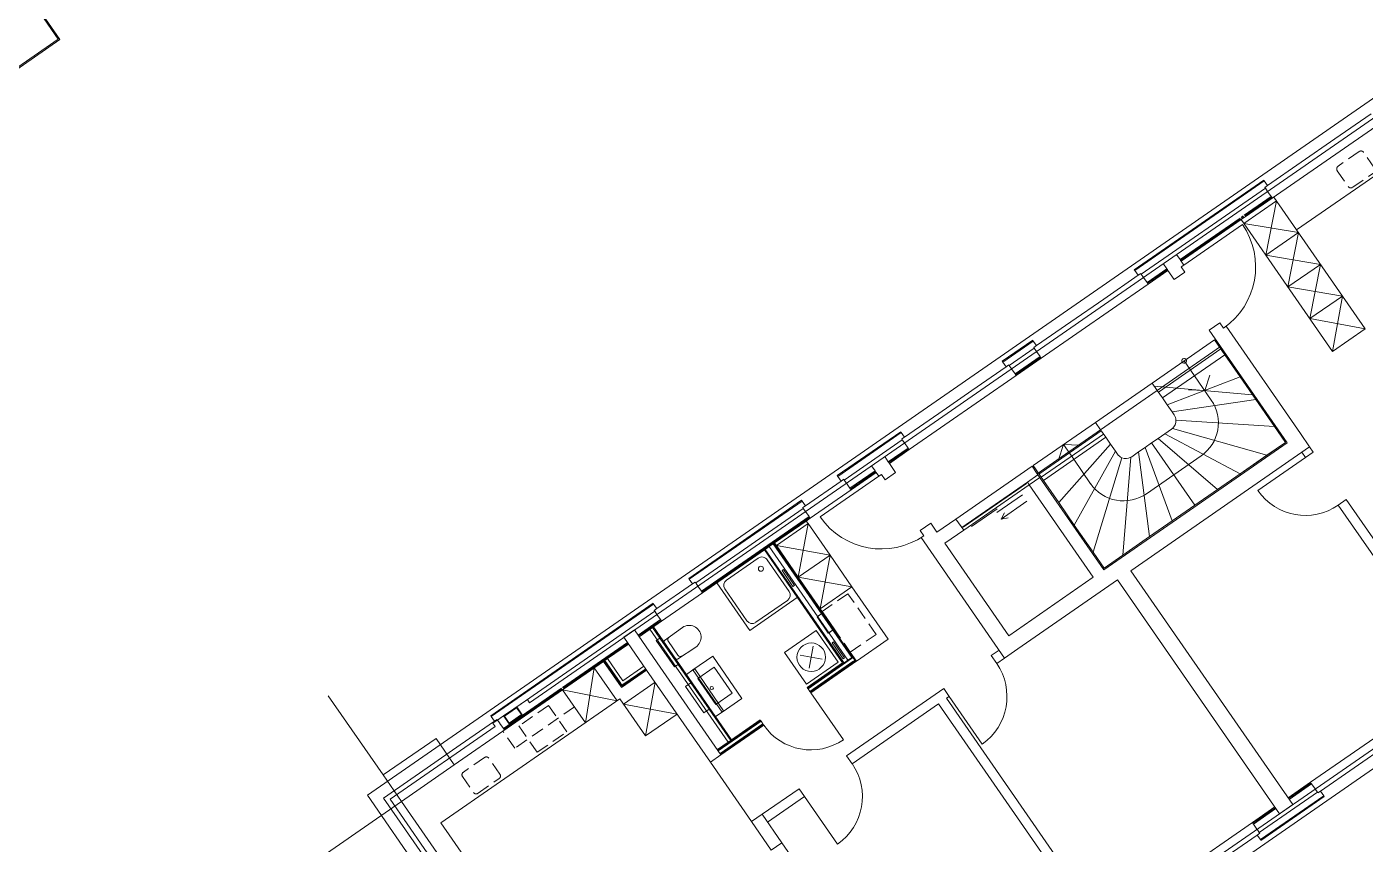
# Model space of a CAD drawing. Header units: metres. Extents: x 2747624 to 2747775, y 1250135 to 1250307.
# Drawn here: x 2747670.66 to 2747691.49, y 1250228.88 to 1250241.6 of the extents above; entities that cross this region are included whole.
import ezdxf

# ---------------------------------------------------------------- set-up
doc = ezdxf.new("R2010")
doc.units = ezdxf.units.M
doc.header["$MEASUREMENT"] = 0
doc.linetypes.add('Strich 2_1mm', pattern=[0.3, 0.2, -0.1])
doc.linetypes.add('Strichpunkt 3_1_1mm Achsen', pattern=[0.5, 0.3, -0.1, 0, -0.1])
doc.layers.add('nichttragend', color=7, linetype='Continuous')
doc.layers.add('tragend', color=7, linetype='Continuous')

# ---------------------------------------------------------------- blocks, each defined once
blk = doc.blocks.new('dfghdgh')
at = {"layer": 'nichttragend', "color": 252, "linetype": 'Continuous', "lineweight": 0}
for p, q in [((2746671.169, 1250241.404), (2746670.653, 1250242.148)), ((2746671.141, 1250241.409), (2746670.864, 1250241.808)), ((2746667.001, 1250238.517), (2746671.169, 1250241.404)), ((2746667.006, 1250238.545), (2746671.141, 1250241.409)), ((2746687.849, 1250237.884), (2746692.252, 1250240.935)), ((2746692.188, 1250240.581), (2746678.478, 1250231.084)), ((2746692.155, 1250240.404), (2746690.039, 1250238.937)), ((2746691.578, 1250240.25), (2746691.013, 1250239.858)), ((2746691.013, 1250239.858), (2746690.489, 1250239.495)), ((2746690.419, 1250238.441), (2746691.998, 1250239.534)), ((2746690.489, 1250239.495), (2746689.965, 1250239.132)), ((2746689.906, 1250239.216), (2746689.915, 1250239.204)), ((2746689.915, 1250239.204), (2746689.965, 1250239.132)), ((2746689.965, 1250239.132), (2746689.924, 1250239.103)), ((2746689.924, 1250239.103), (2746689.932, 1250239.091)), ((2746690.106, 1250238.893), (2746689.597, 1250238.54)), ((2746689.932, 1250239.091), (2746689.966, 1250239.042)), ((2746690.106, 1250238.893), (2746689.939, 1250238.047)), ((2746689.966, 1250239.042), (2746689.967, 1250239.041)), ((2746689.967, 1250239.041), (2746690.022, 1250238.962)), ((2746690.022, 1250238.962), (2746690.03, 1250238.95)), ((2746690.03, 1250238.95), (2746690.039, 1250238.937)), ((2746690.419, 1250238.441), (2746690.063, 1250238.954)), ((2746688.661, 1250237.896), (2746689.574, 1250238.529)), ((2746689.57, 1250238.613), (2746689.554, 1250238.602)), ((2746689.554, 1250238.602), (2746690.975, 1250236.552)), ((2746689.597, 1250238.54), (2746690.448, 1250238.4)), ((2746689.619, 1250238.647), (2746689.604, 1250238.636)), ((2746689.939, 1250238.047), (2746690.448, 1250238.4)), ((2746690.448, 1250238.4), (2746690.28, 1250237.554)), ((2746691.483, 1250236.904), (2746690.419, 1250238.441)), ((2746675.954, 1250229.646), (2746687.849, 1250237.884)), ((2746688.62, 1250237.868), (2746688.661, 1250237.896)), ((2746688.677, 1250237.786), (2746688.62, 1250237.868)), ((2746689.939, 1250238.047), (2746690.789, 1250237.906)), ((2746690.28, 1250237.554), (2746690.789, 1250237.906)), ((2746690.789, 1250237.906), (2746690.622, 1250237.061)), ((2746687.416, 1250237.367), (2746687.951, 1250237.737)), ((2746687.892, 1250237.821), (2746687.901, 1250237.809)), ((2746687.901, 1250237.809), (2746687.951, 1250237.737)), ((2746687.951, 1250237.737), (2746687.992, 1250237.765)), ((2746687.992, 1250237.765), (2746688, 1250237.753)), ((2746688, 1250237.753), (2746688.034, 1250237.704)), ((2746688.034, 1250237.704), (2746688.035, 1250237.703)), ((2746688.035, 1250237.703), (2746688.09, 1250237.624)), ((2746688.513, 1250237.672), (2746688.677, 1250237.786)), ((2746686.442, 1250236.446), (2746688.107, 1250237.599)), ((2746688.09, 1250237.624), (2746688.098, 1250237.611)), ((2746688.098, 1250237.611), (2746688.107, 1250237.599)), ((2746690.28, 1250237.554), (2746691.131, 1250237.413)), ((2746686.903, 1250237.011), (2746687.416, 1250237.367)), ((2746691.131, 1250237.413), (2746690.622, 1250237.061)), ((2746691.131, 1250237.413), (2746690.975, 1250236.552)), ((2746686.368, 1250236.641), (2746686.903, 1250237.011)), ((2746690.622, 1250237.061), (2746691.483, 1250236.904)), ((2746689.059, 1250236.883), (2746689.224, 1250236.997)), ((2746689.224, 1250236.997), (2746689.281, 1250236.914)), ((2746689.281, 1250236.914), (2746689.322, 1250236.943)), ((2746690.975, 1250236.552), (2746691.483, 1250236.904)), ((2746686.31, 1250236.725), (2746686.318, 1250236.713)), ((2746686.318, 1250236.713), (2746686.368, 1250236.641)), ((2746686.368, 1250236.641), (2746686.327, 1250236.612)), ((2746686.327, 1250236.612), (2746686.335, 1250236.6)), ((2746686.335, 1250236.6), (2746686.37, 1250236.551)), ((2746689.236, 1250236.627), (2746686.38, 1250234.648)), ((2746689.14, 1250236.731), (2746688.17, 1250236.059)), ((2746689.3, 1250236.5), (2746689.14, 1250236.731)), ((2746690.273, 1250235.131), (2746689.236, 1250236.627)), ((2746685.837, 1250236.398), (2746685.846, 1250236.386)), ((2746685.846, 1250236.386), (2746685.896, 1250236.313)), ((2746686.37, 1250236.551), (2746686.37, 1250236.55)), ((2746686.37, 1250236.55), (2746686.425, 1250236.471)), ((2746686.425, 1250236.471), (2746686.434, 1250236.458)), ((2746686.434, 1250236.458), (2746686.442, 1250236.446)), ((2746688.268, 1250235.918), (2746689.238, 1250236.59)), ((2746689.3, 1250236.5), (2746688.33, 1250235.828)), ((2746688.668, 1250236.403), (2746688.827, 1250236.173)), ((2746689.539, 1250236.155), (2746689.3, 1250236.5)), ((2746686.052, 1250236.176), (2746684.387, 1250235.023)), ((2746685.896, 1250236.313), (2746685.361, 1250235.943)), ((2746685.896, 1250236.313), (2746685.937, 1250236.342)), ((2746685.937, 1250236.342), (2746685.945, 1250236.33)), ((2746685.945, 1250236.33), (2746685.979, 1250236.28)), ((2746685.979, 1250236.28), (2746685.98, 1250236.279)), ((2746685.98, 1250236.279), (2746686.035, 1250236.2)), ((2746686.035, 1250236.2), (2746686.043, 1250236.188)), ((2746686.043, 1250236.188), (2746686.052, 1250236.176)), ((2746688.987, 1250235.943), (2746689.066, 1250236.18)), ((2746688.17, 1250236.059), (2746687.287, 1250235.447)), ((2746688.25, 1250235.944), (2746688.17, 1250236.059)), ((2746689.731, 1250235.877), (2746688.203, 1250236.012)), ((2746689.539, 1250236.155), (2746688.405, 1250235.72)), ((2746688.827, 1250236.173), (2746689.089, 1250235.795)), ((2746689.782, 1250235.804), (2746689.539, 1250236.155)), ((2746685.361, 1250235.943), (2746684.848, 1250235.587)), ((2746687.366, 1250235.331), (2746688.25, 1250235.944)), ((2746688.25, 1250235.944), (2746688.33, 1250235.828)), ((2746688.33, 1250235.828), (2746688.405, 1250235.72)), ((2746689.782, 1250235.804), (2746688.481, 1250235.611)), ((2746688.737, 1250235.953), (2746688.987, 1250235.943)), ((2746690.075, 1250235.382), (2746689.782, 1250235.804)), ((2746684.848, 1250235.587), (2746684.313, 1250235.217)), ((2746688.405, 1250235.72), (2746688.481, 1250235.611)), ((2746688.481, 1250235.611), (2746688.512, 1250235.565)), ((2746687.287, 1250235.447), (2746686.317, 1250234.775)), ((2746687.287, 1250235.447), (2746687.287, 1250235.447)), ((2746687.287, 1250235.447), (2746687.366, 1250235.331)), ((2746688.472, 1250235.343), (2746688.365, 1250235.269)), ((2746689.955, 1250234.935), (2746688.485, 1250235.353)), ((2746690.075, 1250235.382), (2746688.54, 1250235.48)), ((2746690.245, 1250235.136), (2746690.075, 1250235.382)), ((2746684.255, 1250235.302), (2746684.263, 1250235.289)), ((2746684.263, 1250235.289), (2746684.313, 1250235.217)), ((2746684.313, 1250235.217), (2746684.272, 1250235.189)), ((2746684.272, 1250235.189), (2746684.28, 1250235.177)), ((2746684.28, 1250235.177), (2746684.314, 1250235.127)), ((2746686.408, 1250234.643), (2746687.378, 1250235.315)), ((2746686.442, 1250234.594), (2746687.412, 1250235.266)), ((2746686.476, 1250234.544), (2746687.446, 1250235.216)), ((2746687.446, 1250235.216), (2746687.366, 1250235.331)), ((2746687.521, 1250235.108), (2746687.446, 1250235.216)), ((2746688.128, 1250233.67), (2746690.245, 1250235.136)), ((2746688.263, 1250235.198), (2746688.161, 1250235.128)), ((2746688.365, 1250235.269), (2746688.263, 1250235.198)), ((2746689.185, 1250234.402), (2746688.263, 1250235.198)), ((2746689.538, 1250234.646), (2746688.365, 1250235.269)), ((2746689.955, 1250234.935), (2746690.245, 1250235.136)), ((2746684.314, 1250235.127), (2746684.315, 1250235.126)), ((2746684.315, 1250235.126), (2746684.37, 1250235.047)), ((2746684.37, 1250235.047), (2746684.379, 1250235.035)), ((2746684.379, 1250235.035), (2746684.387, 1250235.023)), ((2746686.789, 1250235.102), (2746686.71, 1250234.865)), ((2746686.716, 1250234.199), (2746687.521, 1250235.108)), ((2746686.948, 1250234.872), (2746686.789, 1250235.102)), ((2746687.039, 1250235.092), (2746686.789, 1250235.102)), ((2746686.958, 1250233.848), (2746687.597, 1250234.999)), ((2746687.416, 1250233.152), (2746690.273, 1250235.131)), ((2746687.597, 1250234.999), (2746687.521, 1250235.108)), ((2746687.628, 1250234.953), (2746687.597, 1250234.999)), ((2746687.957, 1250234.987), (2746687.851, 1250234.913)), ((2746688.059, 1250235.057), (2746687.957, 1250234.987)), ((2746688.128, 1250233.67), (2746687.957, 1250234.987)), ((2746688.161, 1250235.128), (2746688.059, 1250235.057)), ((2746688.481, 1250233.914), (2746688.059, 1250235.057)), ((2746688.833, 1250234.158), (2746688.161, 1250235.128)), ((2746689.538, 1250234.646), (2746689.955, 1250234.935)), ((2746690.554, 1250234.9), (2746690.678, 1250234.985)), ((2746686.317, 1250234.775), (2746686.476, 1250234.544)), ((2746687.21, 1250234.493), (2746686.948, 1250234.872)), ((2746687.251, 1250233.426), (2746687.698, 1250234.897)), ((2746687.711, 1250233.38), (2746687.837, 1250234.904)), ((2746688.931, 1250234.925), (2746688.081, 1250234.335)), ((2746690.554, 1250234.9), (2746689.815, 1250234.388)), ((2746682.772, 1250234.149), (2746683.327, 1250234.534)), ((2746683.914, 1250234.608), (2746683.001, 1250233.976)), ((2746683.268, 1250234.618), (2746683.277, 1250234.606)), ((2746683.277, 1250234.606), (2746683.327, 1250234.534)), ((2746683.327, 1250234.534), (2746683.368, 1250234.562)), ((2746683.368, 1250234.562), (2746683.376, 1250234.55)), ((2746683.376, 1250234.55), (2746683.41, 1250234.501)), ((2746683.955, 1250234.637), (2746683.914, 1250234.608)), ((2746684.012, 1250234.554), (2746683.955, 1250234.637)), ((2746684.176, 1250234.668), (2746684.012, 1250234.554)), ((2746685.208, 1250233.812), (2746686.227, 1250234.518)), ((2746686.38, 1250234.648), (2746687.416, 1250233.152)), ((2746686.476, 1250234.544), (2746686.716, 1250234.199)), ((2746689.185, 1250234.402), (2746689.538, 1250234.646)), ((2746682.846, 1250233.955), (2746683.483, 1250234.396)), ((2746683.41, 1250234.501), (2746683.411, 1250234.5)), ((2746683.411, 1250234.5), (2746683.466, 1250234.421)), ((2746683.466, 1250234.421), (2746683.474, 1250234.408)), ((2746683.474, 1250234.408), (2746683.483, 1250234.396)), ((2746685.23, 1250233.815), (2746686.216, 1250234.498)), ((2746686.255, 1250234.477), (2746685.236, 1250233.771)), ((2746686.151, 1250234.32), (2746685.751, 1250234.042)), ((2746687.252, 1250233.038), (2746686.255, 1250234.477)), ((2746688.833, 1250234.158), (2746689.185, 1250234.402)), ((2746682.713, 1250234.234), (2746682.722, 1250234.222)), ((2746682.722, 1250234.222), (2746682.772, 1250234.149)), ((2746682.772, 1250234.149), (2746682.731, 1250234.121)), ((2746682.731, 1250234.121), (2746682.739, 1250234.109)), ((2746682.739, 1250234.109), (2746682.773, 1250234.06)), ((2746685.758, 1250234.102), (2746685.357, 1250233.824)), ((2746686.22, 1250234.221), (2746685.819, 1250233.943)), ((2746686.716, 1250234.199), (2746686.958, 1250233.848)), ((2746691.067, 1250234.16), (2746691.19, 1250234.246)), ((2746682.291, 1250233.571), (2746682.785, 1250233.912)), ((2746682.773, 1250234.06), (2746682.774, 1250234.058)), ((2746682.774, 1250234.058), (2746682.829, 1250233.98)), ((2746682.785, 1250233.912), (2746682.813, 1250233.871)), ((2746682.829, 1250233.98), (2746682.837, 1250233.967)), ((2746682.837, 1250233.967), (2746682.846, 1250233.955)), ((2746685.819, 1250233.943), (2746685.873, 1250234.041)), ((2746685.819, 1250233.943), (2746685.93, 1250233.959)), ((2746682.813, 1250233.871), (2746682.32, 1250233.53)), ((2746682.661, 1250233.036), (2746682.813, 1250233.871)), ((2746682.813, 1250233.871), (2746683.155, 1250233.378)), ((2746684.723, 1250233.879), (2746684.559, 1250233.765)), ((2746684.559, 1250233.765), (2746684.616, 1250233.683)), ((2746684.616, 1250233.683), (2746684.574, 1250233.654)), ((2746686.958, 1250233.848), (2746687.251, 1250233.426)), ((2746682.147, 1250233.471), (2746682.133, 1250233.461)), ((2746682.209, 1250233.514), (2746682.147, 1250233.471)), ((2746683.365, 1250231.714), (2746682.147, 1250233.471)), ((2746682.271, 1250233.557), (2746682.209, 1250233.514)), ((2746683.433, 1250231.746), (2746682.209, 1250233.514)), ((2746682.281, 1250233.564), (2746682.271, 1250233.557)), ((2746683.495, 1250231.789), (2746682.271, 1250233.557)), ((2746682.291, 1250233.571), (2746682.281, 1250233.564)), ((2746683.505, 1250231.796), (2746682.281, 1250233.564)), ((2746682.32, 1250233.53), (2746682.291, 1250233.571)), ((2746682.661, 1250233.036), (2746682.32, 1250233.53)), ((2746683.155, 1250233.378), (2746682.32, 1250233.53)), ((2746684.94, 1250233.566), (2746685.937, 1250232.127)), ((2746687.711, 1250233.38), (2746688.128, 1250233.67)), ((2746681.545, 1250232.993), (2746682.038, 1250233.334)), ((2746682.133, 1250233.461), (2746683.35, 1250231.704)), ((2746682.177, 1250233.309), (2746682.519, 1250232.816)), ((2746682.661, 1250233.036), (2746683.155, 1250233.378)), ((2746683.003, 1250232.543), (2746683.155, 1250233.378)), ((2746683.155, 1250233.378), (2746683.496, 1250232.885)), ((2746687.251, 1250233.426), (2746687.421, 1250233.18)), ((2746687.421, 1250233.18), (2746687.711, 1250233.38)), ((2746682.43, 1250233.156), (2746682.408, 1250233.141)), ((2746682.408, 1250233.141), (2746682.579, 1250232.894)), ((2746682.601, 1250232.909), (2746682.43, 1250233.156)), ((2746681.015, 1250232.932), (2746680.46, 1250232.548)), ((2746680.956, 1250233.017), (2746680.965, 1250233.005)), ((2746680.965, 1250233.005), (2746681.015, 1250232.932)), ((2746681.015, 1250232.932), (2746681.056, 1250232.961)), ((2746681.056, 1250232.961), (2746681.064, 1250232.949)), ((2746681.064, 1250232.949), (2746681.098, 1250232.899)), ((2746681.098, 1250232.899), (2746681.099, 1250232.898)), ((2746681.099, 1250232.898), (2746681.154, 1250232.819)), ((2746681.393, 1250232.948), (2746681.905, 1250232.209)), ((2746681.861, 1250232.36), (2746681.519, 1250232.854)), ((2746682.579, 1250232.894), (2746682.601, 1250232.909)), ((2746683.003, 1250232.543), (2746682.661, 1250233.036)), ((2746683.496, 1250232.885), (2746682.661, 1250233.036)), ((2746683.496, 1250232.885), (2746683.003, 1250232.543)), ((2746684.059, 1250232.073), (2746683.496, 1250232.885)), ((2746685.937, 1250232.127), (2746687.252, 1250233.038)), ((2746681.171, 1250232.795), (2746680.534, 1250232.353)), ((2746681.154, 1250232.819), (2746681.162, 1250232.807)), ((2746681.162, 1250232.807), (2746681.171, 1250232.795)), ((2746681.905, 1250232.209), (2746682.645, 1250232.721)), ((2746682.493, 1250232.677), (2746682, 1250232.335)), ((2746680.401, 1250232.633), (2746680.41, 1250232.62)), ((2746680.41, 1250232.62), (2746680.46, 1250232.548)), ((2746680.46, 1250232.548), (2746680.419, 1250232.519)), ((2746680.419, 1250232.519), (2746680.427, 1250232.507)), ((2746680.427, 1250232.507), (2746680.461, 1250232.458)), ((2746680.461, 1250232.458), (2746680.462, 1250232.457)), ((2746680.462, 1250232.457), (2746680.517, 1250232.378)), ((2746683.044, 1250232.484), (2746682.954, 1250232.422)), ((2746682.955, 1250232.421), (2746683.035, 1250232.477)), ((2746683.003, 1250232.543), (2746683.032, 1250232.502)), ((2746683.033, 1250232.503), (2746683.046, 1250232.484)), ((2746683.048, 1250232.484), (2746683.034, 1250232.504)), ((2746683.035, 1250232.5), (2746683.034, 1250232.499)), ((2746683.045, 1250232.483), (2746683.035, 1250232.477)), ((2746683.036, 1250232.475), (2746683.035, 1250232.477)), ((2746683.036, 1250232.475), (2746683.047, 1250232.483)), ((2746683.036, 1250232.475), (2746683.209, 1250232.226)), ((2746683.045, 1250232.485), (2746683.044, 1250232.484)), ((2746683.047, 1250232.485), (2746683.045, 1250232.483)), ((2746683.048, 1250232.482), (2746683.046, 1250232.484)), ((2746683.048, 1250232.484), (2746683.047, 1250232.483)), ((2746683.049, 1250232.482), (2746683.048, 1250232.484)), ((2746683.048, 1250232.482), (2746683.218, 1250232.235)), ((2746683.049, 1250232.482), (2746683.048, 1250232.482)), ((2746683.219, 1250232.236), (2746683.049, 1250232.482)), ((2746680.35, 1250232.226), (2746681.568, 1250230.469)), ((2746680.392, 1250232.255), (2746680.505, 1250232.09)), ((2746681.623, 1250230.508), (2746680.406, 1250232.265)), ((2746680.517, 1250232.378), (2746680.525, 1250232.366)), ((2746680.525, 1250232.366), (2746680.534, 1250232.353)), ((2746680.857, 1250232.255), (2746680.579, 1250232.051)), ((2746682.953, 1250232.422), (2746682.954, 1250232.422)), ((2746682.953, 1250232.422), (2746683.129, 1250232.167)), ((2746683.13, 1250232.169), (2746682.955, 1250232.421)), ((2746683.21, 1250232.224), (2746683.13, 1250232.169)), ((2746683.131, 1250232.168), (2746683.22, 1250232.23)), ((2746683.22, 1250232.233), (2746683.209, 1250232.226)), ((2746683.209, 1250232.226), (2746683.21, 1250232.224)), ((2746683.21, 1250232.224), (2746683.219, 1250232.231)), ((2746683.218, 1250232.235), (2746683.219, 1250232.236)), ((2746683.218, 1250232.235), (2746683.234, 1250232.213)), ((2746683.235, 1250232.214), (2746683.219, 1250232.236)), ((2746683.221, 1250232.234), (2746683.22, 1250232.233)), ((2746683.22, 1250232.23), (2746683.222, 1250232.23)), ((2746680.505, 1250232.09), (2746680.448, 1250232.051)), ((2746680.448, 1250232.051), (2746680.733, 1250231.64)), ((2746680.79, 1250231.679), (2746680.505, 1250232.09)), ((2746680.786, 1250231.825), (2746680.64, 1250232.035)), ((2746682.939, 1250232.21), (2746682.445, 1250231.868)), ((2746683.28, 1250231.716), (2746682.939, 1250232.21)), ((2746683.129, 1250232.167), (2746683.131, 1250232.168)), ((2746683.21, 1250232.03), (2746683.188, 1250232.014)), ((2746683.188, 1250232.014), (2746683.359, 1250231.768)), ((2746683.381, 1250231.783), (2746683.21, 1250232.03)), ((2746683.23, 1250232.215), (2746683.231, 1250232.216)), ((2746683.234, 1250232.213), (2746683.235, 1250232.214)), ((2746683.565, 1250231.731), (2746684.059, 1250232.073)), ((2746680.779, 1250231.762), (2746681.068, 1250231.951)), ((2746681.022, 1250231.596), (2746681.33, 1250231.81)), ((2746681.33, 1250231.81), (2746681.785, 1250231.152)), ((2746682.445, 1250231.868), (2746682.787, 1250231.375)), ((2746682.863, 1250231.792), (2746682.691, 1250231.823)), ((2746682.863, 1250231.792), (2746682.894, 1250231.964)), ((2746683.47, 1250231.869), (2746683.565, 1250231.731)), ((2746685.75, 1250231.694), (2746685.665, 1250231.817)), ((2746679.348, 1250230.772), (2746679.486, 1250231.627)), ((2746679.842, 1250231.114), (2746679.486, 1250231.627)), ((2746679.64, 1250231.734), (2746679.63, 1250231.727)), ((2746679.63, 1250231.727), (2746679.904, 1250231.331)), ((2746679.65, 1250231.741), (2746679.64, 1250231.734)), ((2746679.914, 1250231.339), (2746679.64, 1250231.734)), ((2746679.691, 1250231.77), (2746679.65, 1250231.741)), ((2746679.888, 1250231.397), (2746679.65, 1250231.741)), ((2746679.93, 1250231.425), (2746679.691, 1250231.77)), ((2746679.911, 1250231.321), (2746680.301, 1250231.592)), ((2746680.294, 1250231.602), (2746679.914, 1250231.339)), ((2746680.287, 1250231.612), (2746679.917, 1250231.356)), ((2746680.258, 1250231.653), (2746679.93, 1250231.425)), ((2746680.733, 1250231.64), (2746680.79, 1250231.679)), ((2746680.79, 1250231.679), (2746680.989, 1250231.392)), ((2746681.022, 1250231.596), (2746680.919, 1250231.525)), ((2746681.477, 1250230.939), (2746681.022, 1250231.596)), ((2746681.049, 1250231.609), (2746681.024, 1250231.592)), ((2746681.499, 1250230.96), (2746681.049, 1250231.609)), ((2746681.352, 1250231.637), (2746681.098, 1250231.46)), ((2746681.631, 1250231.234), (2746681.352, 1250231.637)), ((2746682.787, 1250231.375), (2746683.28, 1250231.716)), ((2746683.35, 1250231.704), (2746682.799, 1250231.322)), ((2746682.806, 1250231.312), (2746683.357, 1250231.693)), ((2746682.813, 1250231.302), (2746683.404, 1250231.711)), ((2746682.863, 1250231.792), (2746682.832, 1250231.62)), ((2746682.842, 1250231.261), (2746683.511, 1250231.725)), ((2746682.849, 1250231.25), (2746683.538, 1250231.728)), ((2746682.856, 1250231.24), (2746683.555, 1250231.724)), ((2746682.863, 1250231.792), (2746683.035, 1250231.761)), ((2746683.357, 1250231.693), (2746683.372, 1250231.704)), ((2746683.359, 1250231.768), (2746683.381, 1250231.783)), ((2746683.37, 1250231.706), (2746683.365, 1250231.714)), ((2746683.37, 1250231.706), (2746683.372, 1250231.704)), ((2746683.372, 1250231.704), (2746683.377, 1250231.707)), ((2746683.377, 1250231.707), (2746683.433, 1250231.746)), ((2746683.404, 1250231.711), (2746683.44, 1250231.736)), ((2746683.433, 1250231.746), (2746683.495, 1250231.789)), ((2746683.44, 1250231.736), (2746683.502, 1250231.779)), ((2746683.502, 1250231.779), (2746683.512, 1250231.786)), ((2746683.512, 1250231.786), (2746683.505, 1250231.796)), ((2746683.511, 1250231.725), (2746683.531, 1250231.738)), ((2746683.541, 1250231.745), (2746683.512, 1250231.786)), ((2746683.531, 1250231.738), (2746683.541, 1250231.745)), ((2746683.538, 1250231.728), (2746683.548, 1250231.735)), ((2746683.548, 1250231.735), (2746683.558, 1250231.742)), ((2746683.565, 1250231.731), (2746683.555, 1250231.724)), ((2746679.888, 1250231.397), (2746679.917, 1250231.356)), ((2746680.433, 1250231.402), (2746679.94, 1250231.06)), ((2746680.433, 1250231.402), (2746680.281, 1250230.567)), ((2746680.989, 1250231.392), (2746680.907, 1250231.335)), ((2746681.274, 1250230.981), (2746680.989, 1250231.392)), ((2746681.098, 1250231.46), (2746681.377, 1250231.058)), ((2746685.127, 1250225.876), (2746693.142, 1250231.428)), ((2746676.2, 1250229.96), (2746675.346, 1250231.193)), ((2746679.008, 1250231.297), (2746678.992, 1250231.286)), ((2746678.992, 1250231.286), (2746679.348, 1250230.772)), ((2746678.992, 1250231.286), (2746679.842, 1250231.114)), ((2746679.911, 1250231.321), (2746679.904, 1250231.331)), ((2746680.907, 1250231.335), (2746681.192, 1250230.924)), ((2746681.377, 1250231.058), (2746681.631, 1250231.234)), ((2746682.799, 1250231.322), (2746682.806, 1250231.312)), ((2746682.806, 1250231.312), (2746682.813, 1250231.302)), ((2746682.813, 1250231.302), (2746682.842, 1250231.261)), ((2746682.842, 1250231.261), (2746682.849, 1250231.25)), ((2746682.849, 1250231.25), (2746682.856, 1250231.24)), ((2746682.856, 1250231.24), (2746683.363, 1250230.508)), ((2746685.01, 1250231.181), (2746684.925, 1250231.305)), ((2746685.01, 1250231.181), (2746685.523, 1250230.441)), ((2746677.098, 1250229.213), (2746679.883, 1250231.142)), ((2746678.444, 1250231.134), (2746677.909, 1250230.764)), ((2746678.478, 1250231.084), (2746678.444, 1250231.134)), ((2746679.883, 1250231.142), (2746680.281, 1250230.567)), ((2746679.94, 1250231.06), (2746680.774, 1250230.908)), ((2746681.192, 1250230.924), (2746681.274, 1250230.981)), ((2746681.274, 1250230.981), (2746681.609, 1250230.498)), ((2746681.785, 1250231.152), (2746681.477, 1250230.939)), ((2746693.204, 1250231.162), (2746684.768, 1250225.319)), ((2746690.634, 1250229.846), (2746692.299, 1250230.999)), ((2746677.398, 1250230.427), (2746677.932, 1250230.797)), ((2746677.873, 1250230.882), (2746677.882, 1250230.869)), ((2746677.882, 1250230.869), (2746677.932, 1250230.797)), ((2746677.909, 1250230.764), (2746677.944, 1250230.714)), ((2746677.932, 1250230.797), (2746677.973, 1250230.825)), ((2746677.973, 1250230.825), (2746677.981, 1250230.813)), ((2746677.981, 1250230.813), (2746678.016, 1250230.764)), ((2746678.016, 1250230.764), (2746678.016, 1250230.763)), ((2746678.016, 1250230.763), (2746678.071, 1250230.684)), ((2746680.281, 1250230.567), (2746680.774, 1250230.908)), ((2746681.374, 1250230.868), (2746681.477, 1250230.939)), ((2746681.409, 1250230.344), (2746682.074, 1250230.805)), ((2746681.416, 1250230.334), (2746682.082, 1250230.795)), ((2746681.474, 1250230.943), (2746681.499, 1250230.96)), ((2746682.067, 1250230.815), (2746681.623, 1250230.508)), ((2746682.067, 1250230.815), (2746682.074, 1250230.805)), ((2746682.074, 1250230.805), (2746682.082, 1250230.795)), ((2746682.082, 1250230.795), (2746682.11, 1250230.754)), ((2746677.944, 1250230.714), (2746676.308, 1250229.581)), ((2746677.307, 1250230.118), (2746678.129, 1250230.688)), ((2746678.071, 1250230.684), (2746678.08, 1250230.672)), ((2746678.08, 1250230.672), (2746678.088, 1250230.659)), ((2746681.444, 1250230.293), (2746682.11, 1250230.754)), ((2746681.451, 1250230.282), (2746682.117, 1250230.744)), ((2746681.458, 1250230.272), (2746682.124, 1250230.733)), ((2746682.11, 1250230.754), (2746682.117, 1250230.744)), ((2746682.117, 1250230.744), (2746682.124, 1250230.733)), ((2746676.2, 1250229.96), (2746677.023, 1250230.529)), ((2746676.884, 1250230.071), (2746677.398, 1250230.427)), ((2746677.307, 1250230.118), (2746677.023, 1250230.529)), ((2746681.402, 1250230.354), (2746681.568, 1250230.469)), ((2746681.568, 1250230.469), (2746681.609, 1250230.498)), ((2746690.79, 1250229.708), (2746691.838, 1250230.434)), ((2746681.935, 1250229.233), (2746681.294, 1250230.158)), ((2746683.5, 1250230.135), (2746683.414, 1250230.258)), ((2746676.485, 1250229.549), (2746676.2, 1250229.96)), ((2746676.204, 1250229.6), (2746676.884, 1250230.071)), ((2746676.485, 1250229.549), (2746677.307, 1250230.118)), ((2746682.76, 1250229.623), (2746682.674, 1250229.746)), ((2746690.642, 1250229.834), (2746690.634, 1250229.846)), ((2746690.651, 1250229.821), (2746690.642, 1250229.834)), ((2746690.706, 1250229.742), (2746690.651, 1250229.821)), ((2746690.707, 1250229.741), (2746690.706, 1250229.742)), ((2746690.741, 1250229.692), (2746690.707, 1250229.741)), ((2746674.841, 1250228.41), (2746676.485, 1250229.549)), ((2746679.716, 1250224.214), (2746675.954, 1250229.646)), ((2746676.204, 1250229.6), (2746676.675, 1250228.92)), ((2746676.308, 1250229.581), (2746677.441, 1250227.945)), ((2746677.624, 1250227.905), (2746676.485, 1250229.549)), ((2746682.76, 1250229.623), (2746683.272, 1250228.883)), ((2746690.749, 1250229.68), (2746690.741, 1250229.692)), ((2746690.79, 1250229.708), (2746690.749, 1250229.68)), ((2746690.84, 1250229.636), (2746690.79, 1250229.708)), ((2746690.849, 1250229.624), (2746690.84, 1250229.636)), ((2746677.497, 1250228.638), (2746677.098, 1250229.213)), ((2746688.065, 1250228.066), (2746689.73, 1250229.22)), ((2746689.738, 1250229.207), (2746689.73, 1250229.22)), ((2746689.747, 1250229.195), (2746689.738, 1250229.207)), ((2746689.801, 1250229.116), (2746689.747, 1250229.195)), ((2746689.802, 1250229.115), (2746689.801, 1250229.116)), ((2746689.836, 1250229.065), (2746689.802, 1250229.115)), ((2746676.675, 1250228.92), (2746677.045, 1250228.386)), ((2746683.054, 1250227.968), (2746682.405, 1250228.905)), ((2746689.269, 1250228.655), (2746689.804, 1250229.025)), ((2746689.804, 1250229.025), (2746689.845, 1250229.053)), ((2746689.854, 1250228.953), (2746689.804, 1250229.025)), ((2746689.845, 1250229.053), (2746689.836, 1250229.065)), ((2746689.862, 1250228.94), (2746689.854, 1250228.953))]:
    blk.add_line(p, q, dxfattribs=at)
at = {"layer": 'nichttragend', "color": 252, "linetype": 'Strich 2_1mm', "lineweight": 0}
for p, q in [((2746691.392, 1250239.662), (2746691.063, 1250239.434)), ((2746691.632, 1250239.403), (2746691.461, 1250239.649)), ((2746691.05, 1250239.364), (2746691.221, 1250239.118)), ((2746691.291, 1250239.105), (2746691.62, 1250239.333)), ((2746683.434, 1250232.781), (2746683.032, 1250232.502)), ((2746683.873, 1250232.148), (2746683.434, 1250232.781)), ((2746683.032, 1250232.502), (2746683.47, 1250231.869)), ((2746683.47, 1250231.869), (2746683.873, 1250232.148)), ((2746679.177, 1250231.019), (2746678.249, 1250230.375)), ((2746678.772, 1250231.042), (2746678.312, 1250230.723)), ((2746679.057, 1250230.631), (2746678.772, 1250231.042)), ((2746678.249, 1250230.375), (2746678.064, 1250230.642)), ((2746678.312, 1250230.723), (2746678.596, 1250230.312)), ((2746678.596, 1250230.312), (2746679.057, 1250230.631)), ((2746677.777, 1250230.231), (2746677.448, 1250230.003)), ((2746678.017, 1250229.972), (2746677.846, 1250230.218)), ((2746677.435, 1250229.933), (2746677.606, 1250229.687)), ((2746677.676, 1250229.674), (2746678.005, 1250229.902))]:
    blk.add_line(p, q, dxfattribs=at)
at = {"layer": 'nichttragend', "color": 190, "linetype": 'Continuous', "lineweight": 0}
for p, q in [((2746689.906, 1250239.216), (2746687.892, 1250237.821)), ((2746689.915, 1250239.204), (2746687.901, 1250237.809)), ((2746689.932, 1250239.091), (2746688, 1250237.753)), ((2746690.022, 1250238.962), (2746689.602, 1250238.672)), ((2746689.611, 1250238.659), (2746690.03, 1250238.95)), ((2746689.619, 1250238.647), (2746690.039, 1250238.937)), ((2746689.537, 1250238.627), (2746688.604, 1250237.98)), ((2746688.612, 1250237.967), (2746689.546, 1250238.614)), ((2746688.621, 1250237.955), (2746689.554, 1250238.602)), ((2746689.587, 1250238.661), (2746689.553, 1250238.637)), ((2746689.562, 1250238.625), (2746689.595, 1250238.648)), ((2746689.57, 1250238.613), (2746689.604, 1250238.636)), ((2746688.398, 1250237.837), (2746688.09, 1250237.624)), ((2746688.098, 1250237.611), (2746688.407, 1250237.825)), ((2746688.107, 1250237.599), (2746688.415, 1250237.813)), ((2746686.31, 1250236.725), (2746685.837, 1250236.398)), ((2746686.318, 1250236.713), (2746685.846, 1250236.386)), ((2746686.335, 1250236.6), (2746685.945, 1250236.33)), ((2746686.425, 1250236.471), (2746686.035, 1250236.2)), ((2746686.043, 1250236.188), (2746686.434, 1250236.458)), ((2746686.052, 1250236.176), (2746686.442, 1250236.446)), ((2746684.255, 1250235.302), (2746683.268, 1250234.618)), ((2746684.263, 1250235.289), (2746683.277, 1250234.606)), ((2746684.28, 1250235.177), (2746683.376, 1250234.55)), ((2746684.37, 1250235.047), (2746684.062, 1250234.834)), ((2746684.07, 1250234.821), (2746684.379, 1250235.035)), ((2746684.079, 1250234.809), (2746684.387, 1250235.023)), ((2746683.856, 1250234.691), (2746683.466, 1250234.421)), ((2746683.474, 1250234.408), (2746683.865, 1250234.679)), ((2746683.483, 1250234.396), (2746683.873, 1250234.667)), ((2746682.713, 1250234.234), (2746680.956, 1250233.017)), ((2746682.722, 1250234.222), (2746680.965, 1250233.005)), ((2746682.739, 1250234.109), (2746681.064, 1250232.949)), ((2746682.829, 1250233.98), (2746681.154, 1250232.819)), ((2746681.162, 1250232.807), (2746682.837, 1250233.967)), ((2746682.785, 1250233.912), (2746682.846, 1250233.955)), ((2746681.171, 1250232.795), (2746682.133, 1250233.461)), ((2746680.401, 1250232.633), (2746677.873, 1250230.882)), ((2746680.41, 1250232.62), (2746677.882, 1250230.869)), ((2746680.427, 1250232.507), (2746678.279, 1250231.02)), ((2746680.517, 1250232.378), (2746680.167, 1250232.136)), ((2746680.176, 1250232.124), (2746680.525, 1250232.366)), ((2746680.184, 1250232.111), (2746680.534, 1250232.353)), ((2746680.003, 1250232.022), (2746678.991, 1250231.321)), ((2746678.999, 1250231.309), (2746680.011, 1250232.01)), ((2746679.691, 1250231.77), (2746680.02, 1250231.997)), ((2746679.008, 1250231.297), (2746679.63, 1250231.727)), ((2746678.975, 1250231.31), (2746678.071, 1250230.684)), ((2746678.08, 1250230.672), (2746678.984, 1250231.298)), ((2746678.129, 1250230.688), (2746678.992, 1250231.286)), ((2746678.074, 1250230.878), (2746677.981, 1250230.813)), ((2746690.634, 1250229.846), (2746690.285, 1250229.604)), ((2746690.642, 1250229.834), (2746690.293, 1250229.592)), ((2746690.302, 1250229.579), (2746690.651, 1250229.821)), ((2746689.836, 1250229.065), (2746690.741, 1250229.692)), ((2746689.854, 1250228.953), (2746690.84, 1250229.636)), ((2746689.862, 1250228.94), (2746690.849, 1250229.624)), ((2746690.079, 1250229.462), (2746689.73, 1250229.22)), ((2746690.088, 1250229.449), (2746689.738, 1250229.207)), ((2746689.747, 1250229.195), (2746690.096, 1250229.437))]:
    blk.add_line(p, q, dxfattribs=at)
at = {"layer": 'nichttragend', "color": 252, "linetype": 'Continuous', "lineweight": 0}
for centre, radius in [((2746682.08, 1250233.169), 0.04), ((2746682.863, 1250231.792), 0.222), ((2746681.314, 1250231.312), 0.025)]:
    blk.add_circle(centre, radius, dxfattribs=at)
at = {"layer": 'nichttragend', "color": 252, "linetype": 'Strich 2_1mm', "lineweight": 0}
for centre, start, end in [((2746691.42, 1250239.621), 34.7099, 124.7099), ((2746691.092, 1250239.393), 124.7099, 214.7099), ((2746691.262, 1250239.146), 214.7099, 304.7099), ((2746677.805, 1250230.19), 34.7099, 124.7099), ((2746677.476, 1250229.962), 124.7099, 214.7099), ((2746677.976, 1250229.943), 304.7099, 34.7099), ((2746677.647, 1250229.715), 214.7099, 304.7099)]:
    blk.add_arc(centre, 0.05, start, end, dxfattribs=at)
at = {"layer": 'nichttragend', "color": 252, "linetype": 'Continuous', "lineweight": 0}
for centre, radius, start, end in [((2746688.62, 1250237.868), 1.16, 304.7099, 34.7099), ((2746688.668, 1250236.403), 0.0375, 34.7099, 214.7099), ((2746688.668, 1250236.403), 0.0375, 214.7099, 34.7099), ((2746688.575, 1250235.439), 0.625, 304.7106, 34.7099), ((2746688.38, 1250235.474), 0.16, 2.1738, 34.7099), ((2746688.38, 1250235.474), 0.16, 304.7106, 310.6529), ((2746688.38, 1250235.474), 0.16, 310.6529, 2.1738), ((2746687.76, 1250235.044), 0.16, 214.7041, 247.236), ((2746687.76, 1250235.044), 0.16, 247.236, 298.7492), ((2746687.76, 1250235.044), 0.16, 298.7492, 304.7049), ((2746687.724, 1250234.85), 0.625, 214.7099, 304.7106), ((2746690.554, 1250234.9), 0.9, 214.7099, 304.7099), ((2746683.955, 1250234.637), 1.16, 214.7099, 304.7099), ((2746682.095, 1250233.252), 0.1, 34.7099, 124.7099), ((2746681.602, 1250232.911), 0.1, 124.7099, 214.7099), ((2746682.436, 1250232.759), 0.1, 304.7099, 34.7099), ((2746680.963, 1250232.103), 0.185, 304.7099, 124.7099), ((2746681.943, 1250232.417), 0.1, 214.7099, 304.7099), ((2746680.59, 1250232.035), 0.0199, 125.6482, 214.0817), ((2746680.681, 1250232.064), 0.05, 126.2572, 214.7112), ((2746680.827, 1250231.853), 0.05, 214.7086, 303.1626), ((2746680.768, 1250231.779), 0.0199, 215.3381, 303.7716), ((2746685.01, 1250231.181), 0.9, 304.7099, 34.7099), ((2746682.856, 1250231.24), 0.89, 214.7099, 304.7099), ((2746682.76, 1250229.623), 0.9, 304.7099, 34.7099)]:
    blk.add_arc(centre, radius, start, end, dxfattribs=at)
at = {"layer": 'tragend', "color": 92, "linetype": 'Continuous', "lineweight": 0}
for p, q in [((2746688.604, 1250237.98), (2746688.548, 1250238.06)), ((2746688.343, 1250237.917), (2746688.398, 1250237.837)), ((2746688.612, 1250237.967), (2746688.604, 1250237.98)), ((2746688.621, 1250237.955), (2746688.612, 1250237.967)), ((2746688.661, 1250237.896), (2746688.621, 1250237.955)), ((2746688.398, 1250237.837), (2746688.407, 1250237.825)), ((2746688.407, 1250237.825), (2746688.415, 1250237.813)), ((2746688.415, 1250237.813), (2746688.513, 1250237.672)), ((2746689.059, 1250236.883), (2746689.236, 1250236.627)), ((2746690.478, 1250235.273), (2746689.322, 1250236.943)), ((2746690.621, 1250235.068), (2746690.478, 1250235.273)), ((2746690.273, 1250235.131), (2746687.416, 1250233.152)), ((2746687.836, 1250233.139), (2746690.621, 1250235.068)), ((2746690.273, 1250235.131), (2746690.273, 1250235.131)), ((2746683.801, 1250234.771), (2746683.856, 1250234.691)), ((2746684.062, 1250234.834), (2746684.006, 1250234.914)), ((2746684.07, 1250234.821), (2746684.062, 1250234.834)), ((2746684.079, 1250234.809), (2746684.07, 1250234.821)), ((2746684.176, 1250234.668), (2746684.079, 1250234.809)), ((2746686.3, 1250234.763), (2746685.116, 1250233.943)), ((2746686.38, 1250234.648), (2746686.3, 1250234.763)), ((2746683.856, 1250234.691), (2746683.865, 1250234.679)), ((2746683.865, 1250234.679), (2746683.873, 1250234.667)), ((2746683.873, 1250234.667), (2746683.914, 1250234.608)), ((2746686.391, 1250234.632), (2746686.227, 1250234.518)), ((2746686.227, 1250234.518), (2746686.255, 1250234.477)), ((2746685.116, 1250233.943), (2746684.82, 1250233.738)), ((2746685.236, 1250233.771), (2746685.116, 1250233.943)), ((2746684.82, 1250233.738), (2746684.723, 1250233.879)), ((2746684.94, 1250233.566), (2746685.236, 1250233.771)), ((2746684.574, 1250233.654), (2746685.873, 1250231.779)), ((2746687.416, 1250233.152), (2746687.416, 1250233.152)), ((2746690.357, 1250229.499), (2746687.836, 1250233.139)), ((2746687.252, 1250233.038), (2746685.937, 1250232.127)), ((2746686.079, 1250231.922), (2746687.631, 1250232.996)), ((2746687.252, 1250233.038), (2746687.252, 1250233.038)), ((2746687.631, 1250232.996), (2746690.152, 1250229.357)), ((2746680.112, 1250232.216), (2746679.947, 1250232.102)), ((2746679.947, 1250232.102), (2746680.301, 1250231.592)), ((2746680.466, 1250231.705), (2746680.112, 1250232.216)), ((2746685.937, 1250232.127), (2746685.937, 1250232.127)), ((2746685.873, 1250231.779), (2746686.079, 1250231.922)), ((2746680.301, 1250231.592), (2746681.294, 1250230.158)), ((2746681.458, 1250230.272), (2746680.466, 1250231.705)), ((2746678.279, 1250231.02), (2746678.074, 1250230.878)), ((2746678.088, 1250230.875), (2746678.277, 1250231.006)), ((2746678.277, 1250231.006), (2746678.351, 1250230.899)), ((2746678.365, 1250230.897), (2746678.279, 1250231.02)), ((2746678.074, 1250230.878), (2746678.159, 1250230.754)), ((2746678.162, 1250230.768), (2746678.088, 1250230.875)), ((2746678.159, 1250230.754), (2746678.365, 1250230.897)), ((2746678.351, 1250230.899), (2746678.162, 1250230.768)), ((2746681.294, 1250230.158), (2746681.458, 1250230.272)), ((2746682.099, 1250229.347), (2746681.935, 1250229.233)), ((2746682.405, 1250228.905), (2746682.099, 1250229.347)), ((2746690.152, 1250229.357), (2746690.357, 1250229.499)), ((2746681.935, 1250229.233), (2746682.241, 1250228.791)), ((2746682.241, 1250228.791), (2746682.405, 1250228.905))]:
    blk.add_line(p, q, dxfattribs=at)
at = {"layer": 'tragend', "color": 20, "linetype": 'Continuous', "lineweight": 0}
for p, q in [((2746690.497, 1250234.982), (2746690.554, 1250234.9)), ((2746690.678, 1250234.985), (2746690.621, 1250235.068)), ((2746691.067, 1250234.16), (2746693.019, 1250231.343)), ((2746693.069, 1250231.533), (2746691.19, 1250234.246)), ((2746685.788, 1250231.903), (2746685.665, 1250231.817)), ((2746685.75, 1250231.694), (2746685.873, 1250231.779)), ((2746684.925, 1250231.305), (2746683.414, 1250230.258)), ((2746684.969, 1250231.153), (2746685.01, 1250231.181)), ((2746683.5, 1250230.135), (2746684.846, 1250231.067)), ((2746684.846, 1250231.067), (2746687.367, 1250227.428)), ((2746687.49, 1250227.513), (2746684.969, 1250231.153)), ((2746682.674, 1250229.746), (2746682.099, 1250229.347)), ((2746682.184, 1250229.224), (2746682.76, 1250229.623))]:
    blk.add_line(p, q, dxfattribs=at)
at = {"layer": 'tragend', "color": 92, "linetype": 'Strichpunkt 3_1_1mm Achsen', "lineweight": 0}
blk.add_line((2746686.255, 1250234.477), (2746686.42, 1250234.591), dxfattribs=at)

msp = doc.modelspace()

# ---------------------------------------------------------------- block references
msp.add_blockref('dfghdgh', (1000.005, -0.002))

doc.saveas('drawing.dxf')
